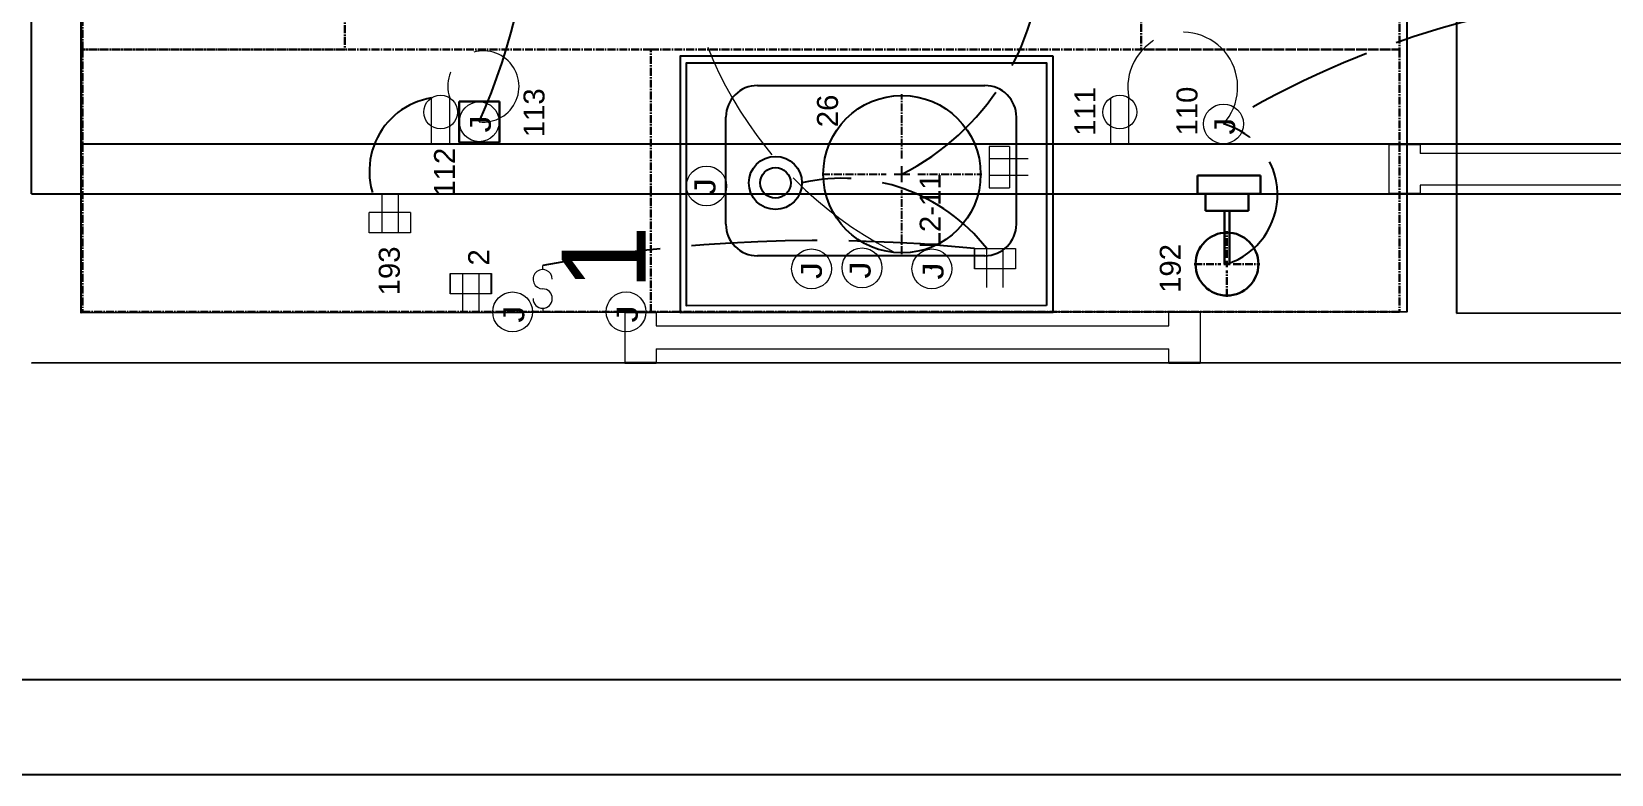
# Model space of a CAD drawing. Header units: inches. Extents: x 12 to 619, y -4 to 515.
# Drawn here: x 90.7 to 241.3, y -4 to 66.7 of the extents above; entities that cross this region are included whole.
import ezdxf

# ---------------------------------------------------------------- set-up
doc = ezdxf.new("R2010")
doc.units = ezdxf.units.IN
doc.header["$MEASUREMENT"] = 0
doc.linetypes.add('ACAD_ISO02W100', pattern=[15, 12, -3])
doc.linetypes.add('CENTER2', pattern=[1.125, 0.75, -0.125, 0.125, -0.125])
doc.layers.get('0').update_dxf_attribs({"color": 1, "lineweight": 9})
for name, color, linetype, lineweight in [('00-page-edge', 7, 'Continuous', 9), ('A101-Floorplan-1st-floor', 7, 'Continuous', 9), ('A201-Floorplan-2nd-floor', 3, 'Continuous', 9), ('E101-Electrical-1st-floor', 7, 'Continuous', 9), ('E201-Electrical-2nd-floor', 3, 'Continuous', 9)]:
    doc.layers.add(name, color=color, linetype=linetype, lineweight=lineweight)
doc.layers.get('0').off()
doc.styles.add('Reg', font='Courier New.ttf', dxfattribs={"height": 1})
doc.styles.get("Standard").update_dxf_attribs({"font": 'Arial.ttf', "height": 2})

# ---------------------------------------------------------------- blocks, each defined once
blk = doc.blocks.new('L1-family-room-patio-doors')
at = {"layer": 'A101-Floorplan-1st-floor'}
for p, q in [((0, 66.63), (-4.75, 66.63)), ((-0.07, 66.63), (-0.07, 63.63)), ((-3.93, 63.63), (-4.75, 63.63)), ((-3.93, 33.13), (-3.93, 63.63)), ((-0.93, 33.13), (-0.93, 63.63)), ((0, 63.63), (-0.93, 63.63)), ((-4.75, 33.13), (-3.93, 33.13)), ((-0.93, 33.13), (0, 33.13)), ((-0.07, 33.13), (-0.07, 30.13)), ((-4.75, 30.13), (-3.93, 30.13)), ((-3.93, 3), (-3.93, 30.13)), ((-0.93, 3), (-0.93, 30.13)), ((-0.93, 30.13), (0, 30.13)), ((-4.75, 3), (-3.93, 3)), ((-0.93, 3), (0, 3)), ((-0.07, 3), (-0.07, 0)), ((-4.75, 0), (0, 0))]:
    blk.add_line(p, q, dxfattribs=at)
at = {"layer": 'A101-Floorplan-1st-floor', "lineweight": 30}
for p, q in [((-4.75, 66.63), (-4.75, 63.63)), ((-4.75, 33.13), (-4.75, 30.13)), ((-4.75, 3), (-4.75, 0))]:
    blk.add_line(p, q, dxfattribs=at)
blk = doc.blocks.new('L2-switch-1')
at = {"layer": 'E201-Electrical-2nd-floor'}
for p, q in [((0.41, 0, -43.5), (0, 0, -43.5)), ((4.08, 0, -43.5), (4.49, 0, -43.5))]:
    blk.add_line(p, q, dxfattribs=at)
for centre, start, end in [((1.32, 0, -43.5), 90, 270), ((3.17, 0, -43.5), 270, 180), ((1.34, 0, -43.5), 270, 0)]:
    blk.add_arc(centre, 0.916, start, end, dxfattribs=at)
blk = doc.blocks.new('L2-gfci-duplex-2')
at = {"layer": 'E201-Electrical-2nd-floor'}
for p, q in [((0, 0, -43.5), (3.72, 0, -43.5)), ((3.72, 1.18, -43.5), (1.79, 1.18, -43.5)), ((1.79, -2.75, -43.5), (1.79, 1.18, -43.5)), ((0, -1.57, -43.5), (3.72, -1.57, -43.5))]:
    blk.add_line(p, q, dxfattribs=at)
at = {"layer": 'E201-Electrical-2nd-floor', "elevation": -43.5}
blk.add_lwpolyline([(1.79, -2.75), (1.79, 1.18), (3.72, 1.18), (3.72, -2.75)], close=True, dxfattribs=at)
blk = doc.blocks.new('L2-north-kitchen-butcher-block')
at = {"layer": 'A201-Floorplan-2nd-floor', "linetype": 'CENTER2', "lineweight": 30}
blk.add_lwpolyline([(0, -25), (-101.32, -25), (-101.32, 0), (0, 0)], close=True, dxfattribs=at)
blk = doc.blocks.new('L2-kitchen-NW-butcher-block')
at = {"layer": 'A201-Floorplan-2nd-floor', "linetype": 'CENTER2', "lineweight": 30}
blk.add_lwpolyline([(25, -54.19), (25, 0), (0, 0), (0, -54.19)], close=True, dxfattribs=at)
blk = doc.blocks.new('L2-kitchen-butcher-block-sink')
at = {"layer": 'A201-Floorplan-2nd-floor', "linetype": 'CENTER2', "lineweight": 30}
blk.add_lwpolyline([(0, 71.3625), (25, 71.3625), (25, 0), (0, 0)], close=True, dxfattribs=at)
blk = doc.blocks.new('L2-butcher-block-west-stove')
at = {"layer": 'A201-Floorplan-2nd-floor', "linetype": 'CENTER2', "lineweight": 30}
for p, q in [((13.69, 24.62), (0, 24.62)), ((0, 0), (0, 24.62)), ((13.69, 0), (13.69, 24.62)), ((13.69, 0), (0, 0))]:
    blk.add_line(p, q, dxfattribs=at)
blk = doc.blocks.new('L2-gfci-duplex-10')
at = {"layer": 'E201-Electrical-2nd-floor'}
for p, q in [((0, 1.57), (3.72, 1.57)), ((3.72, 2.75), (1.79, 2.75)), ((1.79, -1.18), (1.79, 2.75)), ((0, 0), (3.72, 0))]:
    blk.add_line(p, q, dxfattribs=at)
blk.add_lwpolyline([(1.79, -1.18), (1.79, 2.75), (3.72, 2.75), (3.72, -1.18)], close=True, dxfattribs=at)
blk = doc.blocks.new('L2-gfci-duplex-9')
at = {"layer": 'E201-Electrical-2nd-floor'}
for p, q in [((0, 0), (0, -1.94)), ((3.92, 0), (0, 0)), ((1.18, -3.72), (1.18, 0)), ((2.75, -3.72), (2.75, 0)), ((3.92, -1.94), (3.92, 0)), ((3.92, -1.94), (0, -1.94))]:
    blk.add_line(p, q, dxfattribs=at)
blk = doc.blocks.new('L2-cabinet-holding-kitchen-sink')
at = {"layer": 'A201-Floorplan-2nd-floor', "lineweight": -3}
for points in [[(0, 0), (0, 35.56), (-24.42, 35.56), (-24.4, 0)], [(-23.77, 0.62), (-23.8, 34.94), (-0.63, 34.94), (-0.63, 0.62)]]:
    blk.add_lwpolyline(points, close=True, dxfattribs=at)
blk = doc.blocks.new('L2-insinkerator')
at = {"layer": 'E201-Electrical-2nd-floor', "lineweight": -3}
blk.add_circle((0, 2.53), 2.53, dxfattribs=at)
blk = doc.blocks.new('L2-kitchen-sink-and-drain')
at = {"layer": 'A201-Floorplan-2nd-floor', "lineweight": -3}
for p, q in [((-3.9375, 4.71875), (6.28125, 4.71875)), ((-6.9375, -19.96875), (-6.9375, 1.71875)), ((9.28125, 1.71875), (9.28125, -19.96875)), ((-3.9375, -22.96875), (6.28125, -22.96875))]:
    blk.add_line(p, q, dxfattribs=at)
blk.add_circle((0, 0), 1.45459, dxfattribs=at)
for centre, start, end in [((-3.9375, 1.71875), 90, 180), ((6.28125, 1.71875), 0, 90), ((-3.9375, -19.96875), 180, 270), ((6.28125, -19.96875), 270, 0)]:
    blk.add_arc(centre, 3, start, end, dxfattribs=at)
blk = doc.blocks.new('*U117')
at = {"layer": 'E201-Electrical-2nd-floor', "color": 0, "linetype": 'CENTER2', "lineweight": -3, "transparency": 16777216}
for p, q in [((0, 1.5), (0, 7.62)), ((-7.62, 0), (-1.5, 0)), ((1.5, 0), (7.62, 0)), ((0, -7.62), (0, -1.5))]:
    blk.add_line(p, q, dxfattribs=at)
at = {"layer": 'E201-Electrical-2nd-floor', "color": 0, "linetype": 'Continuous', "lineweight": -3, "transparency": 16777216}
for p, q in [((-0.75, 0), (0.75, 0)), ((0, -0.75), (0, 0.75))]:
    blk.add_line(p, q, dxfattribs=at)
blk = doc.blocks.new('L2-ceiling-led-26')
at = {"layer": 'E201-Electrical-2nd-floor', "lineweight": -3}
blk.add_circle((0, 0, -94.5), 7.5, dxfattribs=at)
at = {"layer": 'E201-Electrical-2nd-floor', "linetype": 'CENTER2', "lineweight": -3, "rotation": 270}
blk.add_blockref('*U117', (0, 0, -94.5), dxfattribs=at)
blk = doc.blocks.new('L2-j-box-14')
at = {"layer": 'E201-Electrical-2nd-floor'}
blk.add_circle((0, -1.9), 1.9, dxfattribs=at)
at = {"layer": 'E201-Electrical-2nd-floor', "lineweight": 5, "style": 'Reg'}
blk.add_text('J', height=2, dxfattribs=at).set_placement((-1.1, -2.75))
blk = doc.blocks.new('L2-j-box-13')
at = {"layer": 'E201-Electrical-2nd-floor'}
blk.add_circle((0, 0), 1.9, dxfattribs=at)
at = {"layer": 'E201-Electrical-2nd-floor', "lineweight": 5, "style": 'Reg'}
blk.add_text('J', height=2, dxfattribs=at).set_placement((-1.2, -0.98))
blk = doc.blocks.new('L2-j-box-12')
at = {"layer": 'E201-Electrical-2nd-floor'}
blk.add_circle((0, 0), 1.9, dxfattribs=at)
at = {"layer": 'E201-Electrical-2nd-floor', "lineweight": 5, "style": 'Reg'}
blk.add_text('J', height=2, dxfattribs=at).set_placement((-1.25, -0.82))
blk = doc.blocks.new('L2-j-box-11')
at = {"layer": 'E201-Electrical-2nd-floor'}
blk.add_circle((0, 0), 1.9, dxfattribs=at)
at = {"layer": 'E201-Electrical-2nd-floor', "lineweight": 5, "style": 'Reg'}
blk.add_text('J', height=2, dxfattribs=at).set_placement((-1.25, -1.11))
blk = doc.blocks.new('L2-j-box-15')
at = {"layer": 'E201-Electrical-2nd-floor'}
blk.add_circle((0, 0), 1.9, dxfattribs=at)
at = {"layer": 'E201-Electrical-2nd-floor', "lineweight": 5, "style": 'Reg'}
blk.add_text('J', height=2, dxfattribs=at).set_placement((-1.25, -1.11))
blk = doc.blocks.new('L2-j-box-16')
at = {"layer": 'E201-Electrical-2nd-floor'}
blk.add_circle((0, 0), 1.9, dxfattribs=at)
at = {"layer": 'E201-Electrical-2nd-floor', "lineweight": 5, "style": 'Reg'}
blk.add_text('J', height=2, dxfattribs=at).set_placement((-1.25, -1.11))
blk = doc.blocks.new('L1-j-box-110')
at = {"layer": 'E101-Electrical-1st-floor'}
blk.add_circle((1.9, 0, -54.25), 1.9, dxfattribs=at)
at = {"layer": 'E101-Electrical-1st-floor', "lineweight": 5, "style": 'Reg'}
blk.add_text('J', height=2, dxfattribs=at).set_placement((0.65, -1.11, -54.25))
blk = doc.blocks.new('L1-duplex-111')
at = {"layer": 'E101-Electrical-1st-floor'}
for p, q in [((0, 0, -15.87), (4.38, 0, -15.87)), ((0, -1.73, -15.87), (4.39, -1.73, -15.87))]:
    blk.add_line(p, q, dxfattribs=at)
blk.add_circle((3.03, -0.87, -15.87), 1.61, dxfattribs=at)
blk = doc.blocks.new('L1-duplex-112')
at = {"layer": 'E101-Electrical-1st-floor'}
for p, q in [((0, 0, -26.62), (4.38, 0, -26.62)), ((0, -1.73, -26.62), (4.39, -1.73, -26.62))]:
    blk.add_line(p, q, dxfattribs=at)
blk.add_circle((3.03, -0.87, -26.62), 1.61, dxfattribs=at)
blk = doc.blocks.new('L1-ceiling-j-box-113')
at = {"layer": 'E101-Electrical-1st-floor', "lineweight": 30}
for p, q in [((0, -1.95, -95.75), (0, 1.9, -95.75)), ((0, 1.9, -95.75), (1.98, 1.9, -95.75)), ((1.98, 1.9, -95.75), (3.91, 1.9, -95.75)), ((3.91, 1.9, -95.75), (3.91, -1.95, -95.75)), ((3.91, -1.95, -95.75), (0, -1.95, -95.75))]:
    blk.add_line(p, q, dxfattribs=at)
at = {"layer": 'E101-Electrical-1st-floor'}
blk.add_circle((1.98, 0, -95.75), 1.9, dxfattribs=at)
at = {"layer": 'E101-Electrical-1st-floor', "lineweight": 5, "style": 'Reg'}
blk.add_text('J', height=2, dxfattribs=at).set_placement((0.73, -1.11, -95.75))
blk = doc.blocks.new('L1-patio-gfci-duplex-193')
at = {"layer": 'E101-Electrical-1st-floor'}
for p, q in [((-3.72, 1.18, -28), (-1.79, 1.18, -28)), ((-3.72, -2.75, -28), (-3.72, 1.18, -28)), ((0, 0, -28), (-3.72, 0, -28)), ((-1.79, -2.75, -28), (-1.79, 1.18, -28)), ((0, -1.57, -28), (-3.72, -1.57, -28)), ((-1.79, -2.75, -28), (-3.72, -2.75, -28))]:
    blk.add_line(p, q, dxfattribs=at)
blk = doc.blocks.new('L1-patio-floodlight-camera-192')
at = {"layer": 'E101-Electrical-1st-floor', "linetype": 'CENTER2', "lineweight": 30}
for p, q in [((-6.7, 3.14, -80), (-6.7, 0.62, -80)), ((-9.82, 0.02, -80), (-7.3, 0.02, -80)), ((-6.1, 0.02, -80), (-3.58, 0.02, -80)), ((-6.7, -0.58, -80), (-6.7, -3.1, -80))]:
    blk.add_line(p, q, dxfattribs=at)
at = {"layer": 'E101-Electrical-1st-floor', "lineweight": 30}
for p, q in [((0, 2.08, -80), (-1.63, 2.08, -80)), ((-1.63, 2.08, -80), (-1.63, -2.04, -80)), ((0, 2.84, -80), (1.75, 2.84, -80)), ((0, -3.16, -80), (0, 2.84, -80)), ((0, -2.04, -80), (0, 2.08, -80)), ((1.75, 2.84, -80), (1.75, -3.16, -80)), ((-6.7, 0.27, -80), (-1.63, 0.27, -80)), ((-6.7, -0.23, -80), (-1.63, -0.23, -80)), ((-1.63, -2.04, -80), (0, -2.04, -80)), ((1.75, -3.16, -80), (0, -3.16, -80))]:
    blk.add_line(p, q, dxfattribs=at)
at = {"layer": 'E101-Electrical-1st-floor', "linetype": 'Continuous', "lineweight": 30}
for p, q in [((-7, 0.02, -80), (-6.4, 0.02, -80)), ((-6.7, 0.32, -80), (-6.7, -0.28, -80))]:
    blk.add_line(p, q, dxfattribs=at)
at = {"layer": 'E101-Electrical-1st-floor', "lineweight": 30}
blk.add_circle((-6.7, 0.02, -80), 3, dxfattribs=at)
blk = doc.blocks.new('L2-11')
at = {"layer": 'E101-Electrical-1st-floor'}
blk.add_circle((0, 0), 1.9, dxfattribs=at)
at = {"layer": 'E101-Electrical-1st-floor', "lineweight": 5, "style": 'Reg'}
blk.add_text('J', height=2, dxfattribs=at).set_placement((-1.25, -1.11))
blk = doc.blocks.new('L2-kitchen-window')
at = {"layer": 'A201-Floorplan-2nd-floor'}
for p, q in [((-0.03, 54.87), (-4.83, 54.87)), ((-0.03, 54.88), (-0.03, 51.87)), ((-3.51, 51.87), (-4.83, 51.87)), ((-3.51, 51.87), (-3.51, 3)), ((-0.03, 51.87), (-1.31, 51.87)), ((-1.31, 51.87), (-1.31, 3)), ((-4.82, 3), (-3.51, 3)), ((-1.31, 3), (0, 3)), ((0, 3), (0, 0)), ((0, 0), (-4.82, 0))]:
    blk.add_line(p, q, dxfattribs=at)
at = {"layer": 'A201-Floorplan-2nd-floor', "lineweight": 30}
for p, q in [((-4.83, 54.87), (-4.83, 51.87)), ((-4.82, 3), (-4.82, 0))]:
    blk.add_line(p, q, dxfattribs=at)

msp = doc.modelspace()

# ---------------------------------------------------------------- linework, layer by layer
at = {"layer": '00-page-edge', "lineweight": -3}
for points in [[(12.0961, -4.0387), (619.3969, -4.0387), (619.3969, 515.3126), (12.0961, 515.3126)], [(565.3969, 4.9613), (21.0961, 4.9613), (21.0961, 506.3126), (565.3969, 506.3126)]]:
    msp.add_lwpolyline(points, close=True, dxfattribs=at)
at = {"layer": 'A101-Floorplan-1st-floor', "lineweight": -3}
for p, q in [((90.6913, 51.2875), (90.6913, 206.3187)), ((95.4413, 56.0375), (95.4413, 206.3187)), ((95.4413, 56.0375), (422.8475, 56.0375)), ((90.6913, 51.2875), (532.5022, 51.2875))]:
    msp.add_line(p, q, dxfattribs=at)
at = {"layer": 'A201-Floorplan-2nd-floor', "lineweight": -3}
msp.add_line((90.6913, 35.1678), (532.5022, 35.2654), dxfattribs=at)
msp.add_lwpolyline([(221.7882, 173.9383), (221.7882, 40.0259), (95.4132, 39.9423), (95.4132, 351.8173), (390.6044, 351.8173), (390.6044, 242.7548), (453.452, 242.7548), (453.452, 218.2548), (439.8979, 218.2548), (439.8979, 152.5048), (404.5647, 152.5048), (404.5647, 173.9383), (221.7829, 173.9383)], dxfattribs=at)
msp.add_lwpolyline([(226.5329, 39.9165), (370.6585, 39.9642), (370.6585, 93.0361), (399.8147, 93.0361), (399.8147, 169.1883), (226.5329, 169.1883)], close=True, dxfattribs=at)
at = {"layer": 'E101-Electrical-1st-floor', "linetype": 'ACAD_ISO02W100', "lineweight": 5}
for centre, radius, start, end in [((189.9657, 79.1064), 37.4749, 41.139497, 248.967335), ((200.4321, 61.4447), 5.2349, 317.899404, 191.18869), ((133.7637, 61.512), 3.3944, 263.199545, 198.607946)]:
    msp.add_arc(centre, radius, start, end, dxfattribs=at)
at = {"layer": 'E101-Electrical-1st-floor', "linetype": 'ACAD_ISO02W100', "lineweight": -3}
for centre, radius, start, end in [((80.1788, 81.9291), 58.2605, 335.902029, 23.202685), ((249.6366, -17.0417), 87.6097, 62.148499, 121.151248), ((129.9842, 53.4186), 7.0975, 99.4711, 213.509368), ((202.4975, 51.2119), 6.9649, 287.989077, 74.862489)]:
    msp.add_arc(centre, radius, start, end, dxfattribs=at)
at = {"layer": 'E201-Electrical-2nd-floor', "lineweight": -3}
msp.add_line((134.5338, 41.7537), (134.5338, 43.6912), dxfattribs=at)
at = {"layer": 'E201-Electrical-2nd-floor', "linetype": 'ACAD_ISO02W100', "lineweight": 5}
msp.add_arc((189.9657, 79.1064), 37.4749, 41.139497, 248.967335, dxfattribs=at)
at = {"layer": 'E201-Electrical-2nd-floor', "linetype": 'ACAD_ISO02W100', "lineweight": -3}
for centre, radius, start, end in [((162.5453, 74.9424), 24.4637, 297.030559, 58.950333), ((168.0203, 35.3341), 17.4232, 38.020041, 102.903716), ((165.6729, -100.3507), 147.1723, 84.190629, 100.278199)]:
    msp.add_arc(centre, radius, start, end, dxfattribs=at)

# ---------------------------------------------------------------- block references
at = {"lineweight": -3, "rotation": 89.99999999999999}
for name, p in [('L2-north-kitchen-butcher-block', (95.5382, 166.3486)), ('L2-butcher-block-west-stove', (221.0882, 65.0259)), ('L2-kitchen-sink-and-drain', (161.6007, 52.3173)), ('L2-gfci-duplex-9', (181.967, 51.8537)), ('L2-gfci-duplex-10', (183.3151, 42.3409)), ('L2-gfci-duplex-2', (131.7882, 39.9664, 43.5))]:
    msp.add_blockref(name, p, dxfattribs=at)
at = {"lineweight": 5, "rotation": 89.99999999999999}
for name, p in [('L2-cabinet-holding-kitchen-sink', (188.0695, 64.4009)), ('L2-insinkerator', (164.1295, 52.3173)), ('L2-kitchen-window', (202.1051, 40.0109))]:
    msp.add_blockref(name, p, dxfattribs=at)
at = {"layer": 'A101-Floorplan-1st-floor', "lineweight": -3, "rotation": 89.99999999999999}
msp.add_blockref('L1-family-room-patio-doors', (286.6963, 56.0375), dxfattribs=at)
at = {"layer": 'A201-Floorplan-2nd-floor', "lineweight": -3, "rotation": 89.99999999999999}
for name, p in [('L2-kitchen-NW-butcher-block', (95.5382, 40.0259)), ('L2-kitchen-butcher-block-sink', (221.0882, 40.0259))]:
    msp.add_blockref(name, p, dxfattribs=at)
at = {"layer": 'A201-Floorplan-2nd-floor', "lineweight": 5, "rotation": 89.99999999999999}
for name, p in [('L2-ceiling-led-26', (173.6632, 53.1509, 94.5)), ('L2-j-box-14', (153.132, 52.0259)), ('L2-j-box-13', (165.0469, 44.1282)), ('L2-j-box-12', (169.8552, 44.2237)), ('L2-j-box-11', (176.5159, 44.1282)), ('L2-j-box-16', (136.5469, 40.0259)), ('L2-j-box-15', (147.3594, 40.0362))]:
    msp.add_blockref(name, p, dxfattribs=at)
at = {"layer": 'E101-Electrical-1st-floor', "lineweight": 5, "rotation": 89.99999999999999}
for name, p in [('L1-duplex-112', (128.8163, 56.0375, 26.625)), ('L1-duplex-111', (193.5663, 56.0375, 15.875)), ('L1-ceiling-j-box-113', (133.3618, 56.1625, 95.75)), ('L1-j-box-110', (204.3163, 56.0375, 54.25)), ('L1-patio-floodlight-camera-192', (204.6674, 51.2875, 80)), ('L1-patio-gfci-duplex-193', (124.0663, 51.2875, 28)), ('L2-11', (176.5159, 44.1282))]:
    msp.add_blockref(name, p, dxfattribs=at)
at = {"layer": 'E201-Electrical-2nd-floor', "lineweight": -3, "rotation": 89.99999999999999}
msp.add_blockref('L2-switch-1', (139.4132, 39.9714, 43.5), dxfattribs=at)

# ---------------------------------------------------------------- texts
at = {"layer": 'E101-Electrical-1st-floor', "lineweight": 5}
for s, p in [('113', (139.5857, 56.6655)), ('111', (192.1097, 56.7951)), ('110', (201.8339, 56.8288)), ('112', (131.0575, 51.0116)), ('L2-11', (177.3571, 46.0798)), ('193', (125.7882, 41.6031)), ('192', (200.2428, 41.8366))]:
    msp.add_text(s, height=2, rotation=90, dxfattribs=at).set_placement(p)
at = {"layer": 'E201-Electrical-2nd-floor', "lineweight": 5}
msp.add_text('26', height=2, rotation=90, dxfattribs=at).set_placement((167.5647, 57.6224))
at = {"layer": 'E201-Electrical-2nd-floor', "lineweight": -3, "attachment_point": 1, "rotation": 90}
for s, insert, char_height in [('1', (141.239, 42.0793), 8), ('2', (132.3126, 44.4445), 2)]:
    msp.add_mtext(s, dxfattribs=dict(at, insert=insert, char_height=char_height))

doc.saveas('drawing.dxf')
